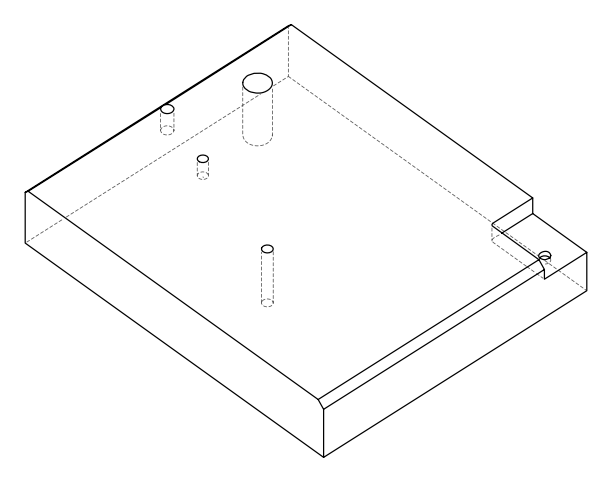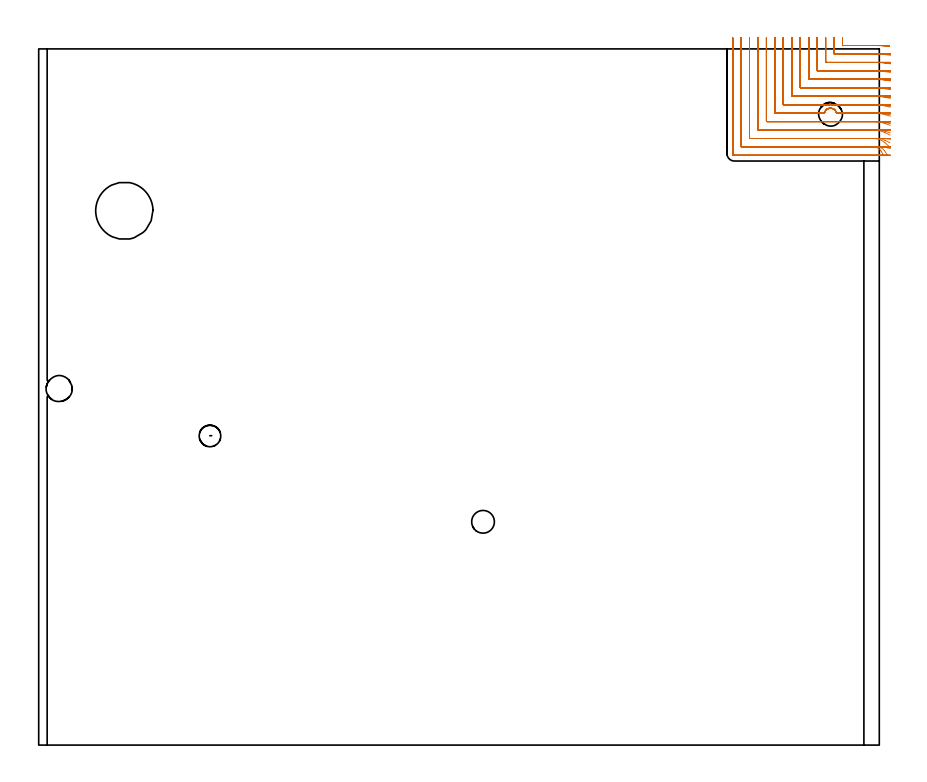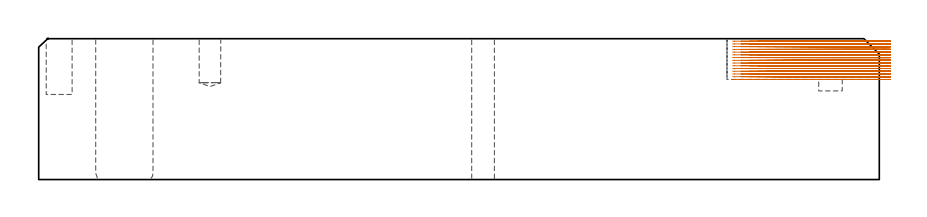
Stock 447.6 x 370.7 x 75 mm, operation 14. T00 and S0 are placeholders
(PLAN: 15 operations, 9 tool changes, 60.7 min)
(1 SPOT_DRILL | STEP1HOLE_1 | NXT0321_9005460120000 | 0.03 min | 1 mm3)
(2 SPOT_DRILL_1 | STEP1POCKET | NXT0321_9005460120000 | 0.03 min | 2349 mm3)
(3 SPOT_DRILL_2 | STEP1POCKET_1 | NXT0321_9005460120000 | 0.03 min | 2 mm3)
(4 SPOT_DRILL_3 | STEP1POCKET_2 | NXT0321_9005460120000 | 0.03 min | 1 mm3)
(5 DRILL_THROUGH_HOLE_INTO_CENTER | STEP1HOLE_1 | NXT0301_042 | 0.32 min | 2935 mm3)
(6 DRILL_TO_ENLARGE_THROUGH_HOLE | STEP1HOLE_1 | NXT0301_092 | 0.32 min | 5653 mm3)
(7 DRILL_BLIND_HOLE_INTO_CENTER | STEP1POCKET | NXT0301_086 | 0.04 min | 567 mm3)
(8 DRILL_BLIND_HOLE_INTO_CENTER_1 | STEP1POCKET_1 | NXT0301_128 | 0.13 min | 3223 mm3)
(9 DRILL_BLIND_HOLE_INTO_CENTER_2 | STEP1POCKET_2 | NXT0301_086 | 0.11 min | 2490 mm3)
(10 MILL_ROUGH_BLIND_HOLE_CONTOUR | STEP1POCKET | NXT0201_013 | Spiral | 0.1 min | 491 mm3)
(11 MILL_ROUGH_BLIND_HOLE_CONTOUR_1 | STEP1POCKET_1 | NXT0201_013 | Spiral | 0.54 min | 1212 mm3)
(12 AREA_MILL | FG_CHAMFER_SURFACE | UGT0205_001 | 7.69 min | 10628 mm3)
(13 AREA_MILL_1 | FG_CHAMFER_SURFACE_1 | UGT0205_001 | 6.1 min | 3746 mm3)
(14 MILL_CORNER_NOTCH_RECTANGULAR | CORNER_NOTCH_RECTANGULAR | UGT0201_014 | Follow Part, ap 1.5, ae 75% | 41.87 min | 102175 mm3)
(15 MILL_THROUGH_HOLE_FROM_SOLID_MATERIAL | STEP1HOLE | NXT0201_007 | Circular | 3.36 min | 54491 mm3)
(TOOL NXT0321_9005460120000 | NC Spot Drill, 142deg, 12mm, Carbide, Uncoated | D12 PA142 FL30 Z2)
(TOOL NXT0301_042 | Carbide Drill 7.1mm [860.1-0710-057A1-MM 2214] | D7.1 PA140 FL85 Z2)
(TOOL NXT0301_092 | Carbide Drill 12.1mm [860.1-1210-061A1-MM 2214] | D12.1 PA140 FL77 Z2)
(TOOL NXT0301_086 | Carbide Drill 11.5mm [860.1-1150-035A1-MM 2214] | D11.5 PA140 FL55 Z2)
(TOOL NXT0301_128 | Carbide Drill 12mm [861.1-1200-036A1-GP GC34] | D12 PA150 FL37.4 Z2)
(TOOL NXT0201_013 | ENDMILL 10mm | D10 FL30 Z4)
(TOOL UGT0205_001 | Chamfer Mill 20 x 3 x 45 deg. | D20 FL50 Z2)
(TOOL UGT0201_014 | End mill 6 mm | D6 FL24 Z4)
(TOOL NXT0201_007 | ENDMILL 25mm [R216.25-25050GCK54P 1620] | D25 R3 FL54 Z5)
(OP 14 MILL_CORNER_NOTCH_RECTANGULAR)
G17 G21 G94 G90
T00 M6
G54
G17 G0 G90 X428. Y376.7 S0 M3
G43 Z85.128 H0
Z73.673
G94 G1 Y373.7 F250.
Y372.796 F500.
G3 X428.296 Y372.5 R0.3
G1 X444.659
G2 X450.175 Y372.239 R58.5
G1 X453.162 Y371.957 F250.
G0 Z85.128
X423.5 Y376.7
Z73.673
G1 Y373.7
Y368.296 F500.
G3 X423.796 Y368. R0.3
G1 X444.659
G2 X450.6 Y367.672 R54.
G1 X453.582 Y367.342 F250.
G0 Z85.128
X419. Y376.7
Z73.673
G1 Y373.7
Y363.796 F500.
G3 X419.296 Y363.5 R0.3
G1 X444.659
G2 X450.6 Y363.142 R49.5
G1 X453.578 Y362.782 F250.
G0 Z85.128
X414.5 Y376.7
Z73.673
G1 Y373.7
Y359.296 F500.
G3 X414.796 Y359. R0.3
G1 X444.659
G2 X450.6 Y358.606 R45.
G1 X453.574 Y358.21 F250.
G0 Z85.128
X410. Y376.7
Z73.673
G1 Y373.7
Y354.796 F500.
G3 X410.296 Y354.5 R0.3
G1 X444.659
G2 X450.6 Y354.062 R40.5
G1 X453.568 Y353.622 F250.
G0 Z85.128
X405.5 Y376.7
Z73.673
G1 Y373.7
Y350.296 F500.
G3 X405.796 Y350. R0.3
G1 X444.659
G2 X450.6 Y349.506 R36.
G1 X453.559 Y349.011 F250.
G0 Z85.128
X401. Y376.7
Z73.673
G1 Y373.7
Y345.797 F500.
G3 X401.297 Y345.5 R0.3
G1 X444.659
G2 X450.6 Y344.935 R31.5
G1 X453.546 Y344.369 F250.
G0 Z85.128
X396.5 Y376.7
Z73.673
G1 Y373.7
Y341.297 F500.
G3 X396.797 Y341. R0.3
G1 X444.659
G2 X450.6 Y340.338 R27.
G1 X453.526 Y339.678 F250.
G0 Z85.128
X392. Y376.7
Z73.673
G1 Y373.7
Y336.797 F500.
G3 X392.297 Y336.5 R0.3
G1 X418.413
X418.42 Y336.536
X418.484 Y336.825
X418.65 Y337.272
X418.904 Y337.699
X419.337 Y338.234
X419.912 Y338.672
X419.938 Y338.69
X420.276 Y338.874
X420.737 Y339.031
X421.308 Y339.143
X421.452 Y339.158
X421.678 Y339.163
X422.108 Y339.103
X422.63 Y338.984
X423.096 Y338.791
X423.217 Y338.719
X423.542 Y338.502
X423.945 Y338.169
X424.261 Y337.751
X424.524 Y337.34
X424.711 Y336.838
X424.782 Y336.5
X444.659
G2 X450.6 Y335.702 R22.5
G1 X453.494 Y334.909 F250.
G0 Z85.128
X387.5 Y376.7
Z73.673
G1 Y373.7
Y332.297 F500.
G3 X387.797 Y332. R0.3
G1 X444.659
G2 X450.6 Y330.991 R18.
G1 X453.432 Y330.001 F250.
G0 Z85.128
X383. Y376.7
Z73.673
G1 Y373.7
Y327.797 F500.
G3 X383.297 Y327.5 R0.3
G1 X444.659
G2 X450.6 Y326.123 R13.5
G1 X453.294 Y324.802 F250.
G0 Z85.128
X378.5 Y376.7
Z73.673
G1 Y373.7
Y323.297 F500.
G3 X378.797 Y323. R0.3
G1 X444.659
G2 X450.6 Y320.761 R9.
G1 X452.854 Y318.78 F250.
G0 Z85.128
X374. Y376.7
Z73.673
G1 Y373.7
Y318.797 F500.
G3 X374.297 Y318.5 R0.3
G1 X444.659
G2 X448.491 Y316.36 R4.5
G1 X450.064 Y313.806 F250.
G0 Z85.128
X369.5 Y376.7
Z73.673
G1 Y373.7
Y314.9 F500.
G3 X370.4 Y314. R0.9
G1 X444.659
X447.659 F250.
G0 Z85.128
X428. Y376.7
Z72.218
G1 Y373.7
Y372.796 F500.
G3 X428.296 Y372.5 R0.3
G1 X446.607
G2 X450.074 Y372.397 R58.5
G1 X453.069 Y372.219 F250.
G0 Z85.128
X423.5 Y376.7
Z72.218
G1 Y373.7
Y368.296 F500.
G3 X423.796 Y368. R0.3
G1 X446.607
G2 X450.6 Y367.852 R54.
G1 X453.592 Y367.63 F250.
G0 Z85.128
X419. Y376.7
Z72.218
G1 Y373.7
Y363.796 F500.
G3 X419.296 Y363.5 R0.3
G1 X446.607
G2 X450.6 Y363.339 R49.5
G1 X453.59 Y363.097 F250.
G0 Z85.128
X414.5 Y376.7
Z72.218
G1 Y373.7
Y359.296 F500.
G3 X414.796 Y359. R0.3
G1 X446.607
G2 X450.6 Y358.822 R45.
G1 X453.588 Y358.556 F250.
G0 Z85.128
X410. Y376.7
Z72.218
G1 Y373.7
Y354.796 F500.
G3 X410.296 Y354.5 R0.3
G1 X446.607
G2 X450.6 Y354.303 R40.5
G1 X453.585 Y354.007 F250.
G0 Z85.128
X405.5 Y376.7
Z72.218
G1 Y373.7
Y350.296 F500.
G3 X405.796 Y350. R0.3
G1 X446.607
G2 X450.6 Y349.778 R36.
G1 X453.581 Y349.445 F250.
G0 Z85.128
X401. Y376.7
Z72.218
G1 Y373.7
Y345.797 F500.
G3 X401.297 Y345.5 R0.3
G1 X446.607
G2 X450.6 Y345.246 R31.5
G1 X453.576 Y344.866 F250.
G0 Z85.128
X396.5 Y376.7
Z72.218
G1 Y373.7
Y341.297 F500.
G3 X396.797 Y341. R0.3
G1 X446.607
G2 X450.6 Y340.703 R27.
G1 X453.567 Y340.259 F250.
G0 Z85.128
X392. Y376.7
Z72.218
G1 Y373.7
Y336.797 F500.
G3 X392.297 Y336.5 R0.3
G1 X418.413
X418.42 Y336.536
X418.484 Y336.825
X418.65 Y337.272
X418.904 Y337.699
X419.337 Y338.234
X419.912 Y338.672
X419.938 Y338.69
X420.276 Y338.874
X420.737 Y339.031
X421.308 Y339.143
X421.452 Y339.158
X421.678 Y339.163
X422.108 Y339.103
X422.63 Y338.984
X423.096 Y338.791
X423.217 Y338.719
X423.542 Y338.502
X423.945 Y338.169
X424.261 Y337.751
X424.524 Y337.34
X424.711 Y336.838
X424.782 Y336.5
X446.607
G2 X450.6 Y336.143 R22.5
G1 X453.552 Y335.61 F250.
G0 Z85.128
X387.5 Y376.7
Z72.218
G1 Y373.7
Y332.297 F500.
G3 X387.797 Y332. R0.3
G1 X446.607
G2 X450.6 Y331.551 R18.
G1 X453.525 Y330.886 F250.
G0 Z85.128
X383. Y376.7
Z72.218
G1 Y373.7
Y327.797 F500.
G3 X383.297 Y327.5 R0.3
G1 X446.607
G2 X450.6 Y326.896 R13.5
G1 X453.466 Y326.008 F250.
G0 Z85.128
X378.5 Y376.7
Z72.218
G1 Y373.7
Y323.297 F500.
G3 X378.797 Y323. R0.3
G1 X446.607
G2 X450.6 Y322.066 R9.
G1 X453.289 Y320.734 F250.
G0 Z85.128
X374. Y376.7
Z72.218
G1 Y373.7
Y318.797 F500.
G3 X374.297 Y318.5 R0.3
G1 X446.607
G2 X450.337 Y316.516 R4.5
G1 X452.015 Y314.029 F250.
G0 Z85.128
X369.5 Y376.7
Z72.218
G1 Y373.7
Y314.9 F500.
G3 X370.4 Y314. R0.9
G1 X446.607
X449.607 F250.
G0 Z85.128
X428. Y376.7
Z70.763
G1 Y373.7
Y372.796 F500.
G3 X428.296 Y372.5 R0.3
G1 X449.546
G2 X450.001 Y372.498 R58.5
G1 X453.001 Y372.475 F250.
G0 Z85.128
X423.5 Y376.7
Z70.763
G1 Y373.7
Y368.296 F500.
G3 X423.796 Y368. R0.3
G1 X449.546
G2 X450.6 Y367.99 R54.
G1 X453.599 Y367.931 F250.
G0 Z85.128
X419. Y376.7
Z70.763
G1 Y373.7
Y363.796 F500.
G3 X419.296 Y363.5 R0.3
G1 X449.546
G2 X450.6 Y363.489 R49.5
G1 X453.599 Y363.425 F250.
G0 Z85.128
X414.5 Y376.7
Z70.763
G1 Y373.7
Y359.296 F500.
G3 X414.796 Y359. R0.3
G1 X449.546
G2 X450.6 Y358.988 R45.
G1 X453.599 Y358.917 F250.
G0 Z85.128
X410. Y376.7
Z70.763
G1 Y373.7
Y354.796 F500.
G3 X410.296 Y354.5 R0.3
G1 X449.546
G2 X450.6 Y354.486 R40.5
G1 X453.599 Y354.408 F250.
G0 Z85.128
X405.5 Y376.7
Z70.763
G1 Y373.7
Y350.296 F500.
G3 X405.796 Y350. R0.3
G1 X449.546
G2 X450.6 Y349.985 R36.
G1 X453.599 Y349.897 F250.
G0 Z85.128
X401. Y376.7
Z70.763
G1 Y373.7
Y345.797 F500.
G3 X401.297 Y345.5 R0.3
G1 X449.546
G2 X450.6 Y345.482 R31.5
G1 X453.598 Y345.382 F250.
G0 Z85.128
X396.5 Y376.7
Z70.763
G1 Y373.7
Y341.297 F500.
G3 X396.797 Y341. R0.3
G1 X449.546
G2 X450.6 Y340.979 R27.
G1 X453.598 Y340.862 F250.
G0 Z85.128
X392. Y376.7
Z70.763
G1 Y373.7
Y336.797 F500.
G3 X392.297 Y336.5 R0.3
G1 X418.414
G2 X418.905 Y337.701 R2.766
G1 X419.336 Y338.233
X419.923 Y338.679
X419.938 Y338.69
X420.276 Y338.874
X420.737 Y339.031
X421.308 Y339.143
X421.45 Y339.158
X421.681 Y339.162
X422.108 Y339.103
X422.63 Y338.984
X423.096 Y338.791
X423.217 Y338.719
X423.542 Y338.502
X423.945 Y338.169
X424.261 Y337.751
X424.524 Y337.34
X424.711 Y336.838
X424.782 Y336.5
X449.546
G2 X450.6 Y336.475 R22.5
G1 X453.597 Y336.335 F250.
G0 Z85.128
X387.5 Y376.7
Z70.763
G1 Y373.7
Y332.297 F500.
G3 X387.797 Y332. R0.3
G1 X449.546
G2 X450.6 Y331.969 R18.
G1 X453.595 Y331.794 F250.
G0 Z85.128
X383. Y376.7
Z70.763
G1 Y373.7
Y327.797 F500.
G3 X383.297 Y327.5 R0.3
G1 X449.546
G2 X450.6 Y327.459 R13.5
G1 X453.591 Y327.225 F250.
G0 Z85.128
X378.5 Y376.7
Z70.763
G1 Y373.7
Y323.297 F500.
G3 X378.797 Y323. R0.3
G1 X449.546
G2 X450.6 Y322.938 R9.
G1 X453.579 Y322.587 F250.
G0 Z85.128
X374. Y376.7
Z70.763
G1 Y373.7
Y318.797 F500.
G3 X374.297 Y318.5 R0.3
G1 X449.546
G2 X450.6 Y318.375 R4.5
G1 X453.517 Y317.672 F250.
G0 Z85.128
X369.5 Y376.7
Z70.763
G1 Y373.7
Y314.9 F500.
G3 X370.4 Y314. R0.9
G1 X449.546
X452.546 F250.
G0 Z85.128
X428. Y376.7
Z69.307
G1 Y373.7
Y372.796 F500.
G3 X428.296 Y372.5 R0.3
G1 X450.
X453. F250.
G0 Z85.128
X423.5 Y376.7
Z69.307
G1 Y373.7
Y368.296 F500.
G3 X423.796 Y368. R0.3
G1 X450.498
X450.6
X453.6 Y367.994 F250.
G0 Z85.128
X419. Y376.7
Z69.307
G1 Y373.7
Y363.796 F500.
G3 X419.296 Y363.5 R0.3
G1 X450.498
X450.6
X453.6 Y363.494 F250.
G0 Z85.128
X414.5 Y376.7
Z69.307
G1 Y373.7
Y359.296 F500.
G3 X414.796 Y359. R0.3
G1 X450.498
X450.6
X453.6 Y358.993 F250.
G0 Z85.128
X410. Y376.7
Z69.307
G1 Y373.7
Y354.796 F500.
G3 X410.296 Y354.5 R0.3
G1 X450.498
X450.6
X453.6 Y354.492 F250.
G0 Z85.128
X405.5 Y376.7
Z69.307
G1 Y373.7
Y350.296 F500.
G3 X405.796 Y350. R0.3
G1 X450.498
X450.6
X453.6 Y349.991 F250.
G0 Z85.128
X401. Y376.7
Z69.307
G1 Y373.7
Y345.797 F500.
G3 X401.297 Y345.5 R0.3
G1 X450.498
X450.6
X453.6 Y345.49 F250.
G0 Z85.128
X396.5 Y376.7
Z69.307
G1 Y373.7
Y341.297 F500.
G3 X396.797 Y341. R0.3
G1 X450.498
X450.6
X453.6 Y340.988 F250.
G0 Z85.128
X392. Y376.7
Z69.307
G1 Y373.7
Y336.797 F500.
G3 X392.297 Y336.5 R0.3
G1 X418.414
G2 X419.031 Y337.856 R2.873
G1 X419.336 Y338.233
X419.923 Y338.679
X419.938 Y338.69
X420.276 Y338.874
X420.737 Y339.031
X421.308 Y339.143
X421.45 Y339.158
X421.681 Y339.162
X422.108 Y339.103
X422.63 Y338.984
X423.096 Y338.791
X423.217 Y338.719
X423.542 Y338.502
X423.945 Y338.169
X424.261 Y337.751
X424.524 Y337.34
X424.711 Y336.838
X424.782 Y336.5
X450.498
X450.6
X453.6 Y336.486 F250.
G0 Z85.128
X387.5 Y376.7
Z69.307
G1 Y373.7
Y332.297 F500.
G3 X387.797 Y332. R0.3
G1 X450.498
X450.6
X453.6 Y331.983 F250.
G0 Z85.128
X383. Y376.7
Z69.307
G1 Y373.7
Y327.797 F500.
G3 X383.297 Y327.5 R0.3
G1 X450.498
X450.6
X453.6 Y327.477 F250.
G0 Z85.128
X378.5 Y376.7
Z69.307
G1 Y373.7
Y323.297 F500.
G3 X378.797 Y323. R0.3
G1 X450.498
X450.6 Y322.999
X453.6 Y322.965 F250.
G0 Z85.128
X374. Y376.7
Z69.307
G1 Y373.7
Y318.797 F500.
G3 X374.297 Y318.5 R0.3
G1 X450.498
X450.6 Y318.499
X453.599 Y318.431 F250.
G0 Z85.128
X369.5 Y376.7
Z69.307
G1 Y373.7
Y314.9 F500.
G3 X370.4 Y314. R0.9
G1 X450.498
X453.498 F250.
G0 Z85.128
X428. Y376.7
Z67.852
G1 Y373.7
Y372.796 F500.
G3 X428.296 Y372.5 R0.3
G1 X450.
X453. F250.
G0 Z85.128
X423.5 Y376.7
Z67.852
G1 Y373.7
Y368.296 F500.
G3 X423.796 Y368. R0.3
G1 X450.6
X453.6 F250.
G0 Z85.128
X419. Y376.7
Z67.852
G1 Y373.7
Y363.796 F500.
G3 X419.296 Y363.5 R0.3
G1 X450.6
X453.6 F250.
G0 Z85.128
X414.5 Y376.7
Z67.852
G1 Y373.7
Y359.296 F500.
G3 X414.796 Y359. R0.3
G1 X450.6
X453.6 F250.
G0 Z85.128
X410. Y376.7
Z67.852
G1 Y373.7
Y354.796 F500.
G3 X410.296 Y354.5 R0.3
G1 X450.6
X453.6 F250.
G0 Z85.128
X405.5 Y376.7
Z67.852
G1 Y373.7
Y350.296 F500.
G3 X405.796 Y350. R0.3
G1 X450.6
X453.6 F250.
G0 Z85.128
X401. Y376.7
Z67.852
G1 Y373.7
Y345.797 F500.
G3 X401.297 Y345.5 R0.3
G1 X450.6
X453.6 F250.
G0 Z85.128
X396.5 Y376.7
Z67.852
G1 Y373.7
Y341.297 F500.
G3 X396.797 Y341. R0.3
G1 X450.6
X453.6 F250.
G0 Z85.128
X392. Y376.7
Z67.852
G1 Y373.7
Y336.797 F500.
G3 X392.297 Y336.5 R0.3
G1 X418.413
X418.42 Y336.536
X418.484 Y336.825
X418.65 Y337.272
X418.904 Y337.699
X419.337 Y338.234
X419.912 Y338.672
X419.938 Y338.69
X420.276 Y338.874
X420.737 Y339.031
X421.308 Y339.143
X421.452 Y339.158
X421.678 Y339.163
X422.108 Y339.103
X422.63 Y338.984
X423.096 Y338.791
X423.217 Y338.719
X423.542 Y338.502
X423.945 Y338.169
X424.261 Y337.751
X424.524 Y337.34
X424.711 Y336.838
X424.782 Y336.5
X450.6
X453.6 F250.
G0 Z85.128
X387.5 Y376.7
Z67.852
G1 Y373.7
Y332.297 F500.
G3 X387.797 Y332. R0.3
G1 X450.6
X453.6 F250.
G0 Z85.128
X383. Y376.7
Z67.852
G1 Y373.7
Y327.797 F500.
G3 X383.297 Y327.5 R0.3
G1 X450.6
X453.6 F250.
G0 Z85.128
X378.5 Y376.7
Z67.852
G1 Y373.7
Y323.297 F500.
G3 X378.797 Y323. R0.3
G1 X450.6
X453.6 F250.
G0 Z85.128
X374. Y376.7
Z67.852
G1 Y373.7
Y318.797 F500.
G3 X374.297 Y318.5 R0.3
G1 X450.6
X453.6 F250.
G0 Z85.128
X369.5 Y376.7
Z67.852
G1 Y373.7
Y314.9 F500.
G3 X370.4 Y314. R0.9
G1 X450.6
X453.6 F250.
G0 Z85.128
X428. Y376.7
Z66.397
G1 Y373.7
Y372.796 F500.
G3 X428.296 Y372.5 R0.3
G1 X450.
X453. F250.
G0 Z85.128
X423.5 Y376.7
Z66.397
G1 Y373.7
Y368.296 F500.
G3 X423.796 Y368. R0.3
G1 X450.6
X453.6 F250.
G0 Z85.128
X419. Y376.7
Z66.397
G1 Y373.7
Y363.796 F500.
G3 X419.296 Y363.5 R0.3
G1 X450.6
X453.6 F250.
G0 Z85.128
X414.5 Y376.7
Z66.397
G1 Y373.7
Y359.296 F500.
G3 X414.796 Y359. R0.3
G1 X450.6
X453.6 F250.
G0 Z85.128
X410. Y376.7
Z66.397
G1 Y373.7
Y354.796 F500.
G3 X410.296 Y354.5 R0.3
G1 X450.6
X453.6 F250.
G0 Z85.128
X405.5 Y376.7
Z66.397
G1 Y373.7
Y350.296 F500.
G3 X405.796 Y350. R0.3
G1 X450.6
X453.6 F250.
G0 Z85.128
X401. Y376.7
Z66.397
G1 Y373.7
Y345.797 F500.
G3 X401.297 Y345.5 R0.3
G1 X450.6
X453.6 F250.
G0 Z85.128
X396.5 Y376.7
Z66.397
G1 Y373.7
Y341.297 F500.
G3 X396.797 Y341. R0.3
G1 X450.6
X453.6 F250.
G0 Z85.128
X392. Y376.7
Z66.397
G1 Y373.7
Y336.797 F500.
G3 X392.297 Y336.5 R0.3
G1 X418.413
X418.42 Y336.536
X418.484 Y336.825
X418.65 Y337.272
X418.904 Y337.699
X419.337 Y338.234
X419.912 Y338.672
X419.938 Y338.69
X420.276 Y338.874
X420.737 Y339.031
X421.308 Y339.143
X421.452 Y339.158
X421.678 Y339.163
X422.108 Y339.103
X422.63 Y338.984
X423.096 Y338.791
X423.217 Y338.719
X423.542 Y338.502
X423.945 Y338.169
X424.261 Y337.751
X424.524 Y337.34
X424.711 Y336.838
X424.782 Y336.5
X450.6
X453.6 F250.
G0 Z85.128
X387.5 Y376.7
Z66.397
G1 Y373.7
Y332.297 F500.
G3 X387.797 Y332. R0.3
G1 X450.6
X453.6 F250.
G0 Z85.128
X383. Y376.7
Z66.397
G1 Y373.7
Y327.797 F500.
G3 X383.297 Y327.5 R0.3
G1 X450.6
X453.6 F250.
G0 Z85.128
X378.5 Y376.7
Z66.397
G1 Y373.7
Y323.297 F500.
G3 X378.797 Y323. R0.3
G1 X450.6
X453.6 F250.
G0 Z85.128
X374. Y376.7
Z66.397
G1 Y373.7
Y318.797 F500.
G3 X374.297 Y318.5 R0.3
G1 X450.6
X453.6 F250.
G0 Z85.128
X369.5 Y376.7
Z66.397
G1 Y373.7
Y314.9 F500.
G3 X370.4 Y314. R0.9
G1 X450.6
X453.6 F250.
G0 Z85.128
X428. Y376.7
Z64.942
G1 Y373.7
Y372.796 F500.
G3 X428.296 Y372.5 R0.3
G1 X450.
X453. F250.
G0 Z85.128
X423.5 Y376.7
Z64.942
G1 Y373.7
Y368.296 F500.
G3 X423.796 Y368. R0.3
G1 X450.6
X453.6 F250.
G0 Z85.128
X419. Y376.7
Z64.942
G1 Y373.7
Y363.796 F500.
G3 X419.296 Y363.5 R0.3
G1 X450.6
X453.6 F250.
G0 Z85.128
X414.5 Y376.7
Z64.942
G1 Y373.7
Y359.296 F500.
G3 X414.796 Y359. R0.3
G1 X450.6
X453.6 F250.
G0 Z85.128
X410. Y376.7
Z64.942
G1 Y373.7
Y354.796 F500.
G3 X410.296 Y354.5 R0.3
G1 X450.6
X453.6 F250.
G0 Z85.128
X405.5 Y376.7
Z64.942
G1 Y373.7
Y350.296 F500.
G3 X405.796 Y350. R0.3
G1 X450.6
X453.6 F250.
G0 Z85.128
X401. Y376.7
Z64.942
G1 Y373.7
Y345.797 F500.
G3 X401.297 Y345.5 R0.3
G1 X450.6
X453.6 F250.
G0 Z85.128
X396.5 Y376.7
Z64.942
G1 Y373.7
Y341.297 F500.
G3 X396.797 Y341. R0.3
G1 X450.6
X453.6 F250.
G0 Z85.128
X392. Y376.7
Z64.942
G1 Y373.7
Y336.797 F500.
G3 X392.297 Y336.5 R0.3
G1 X418.413
X418.42 Y336.536
X418.484 Y336.825
X418.65 Y337.272
X418.904 Y337.699
X419.337 Y338.234
X419.912 Y338.672
X419.938 Y338.69
X420.276 Y338.874
X420.737 Y339.031
X421.308 Y339.143
X421.452 Y339.158
X421.678 Y339.163
X422.108 Y339.103
X422.63 Y338.984
X423.096 Y338.791
X423.217 Y338.719
X423.542 Y338.502
X423.945 Y338.169
X424.261 Y337.751
X424.524 Y337.34
X424.711 Y336.838
X424.782 Y336.5
X450.6
X453.6 F250.
G0 Z85.128
X387.5 Y376.7
Z64.942
G1 Y373.7
Y332.297 F500.
G3 X387.797 Y332. R0.3
G1 X450.6
X453.6 F250.
G0 Z85.128
X383. Y376.7
Z64.942
G1 Y373.7
Y327.797 F500.
G3 X383.297 Y327.5 R0.3
G1 X450.6
X453.6 F250.
G0 Z85.128
X378.5 Y376.7
Z64.942
G1 Y373.7
Y323.297 F500.
G3 X378.797 Y323. R0.3
G1 X450.6
X453.6 F250.
G0 Z85.128
X374. Y376.7
Z64.942
G1 Y373.7
Y318.797 F500.
G3 X374.297 Y318.5 R0.3
G1 X450.6
X453.6 F250.
G0 Z85.128
X369.5 Y376.7
Z64.942
G1 Y373.7
Y314.9 F500.
G3 X370.4 Y314. R0.9
G1 X450.6
X453.6 F250.
G0 Z85.128
X428. Y376.7
Z63.487
G1 Y373.7
Y372.796 F500.
G3 X428.296 Y372.5 R0.3
G1 X450.
X453. F250.
G0 Z85.128
X423.5 Y376.7
Z63.487
G1 Y373.7
Y368.296 F500.
G3 X423.796 Y368. R0.3
G1 X450.6
X453.6 F250.
G0 Z85.128
X419. Y376.7
Z63.487
G1 Y373.7
Y363.796 F500.
G3 X419.296 Y363.5 R0.3
G1 X450.6
X453.6 F250.
G0 Z85.128
X414.5 Y376.7
Z63.487
G1 Y373.7
Y359.296 F500.
G3 X414.796 Y359. R0.3
G1 X450.6
X453.6 F250.
G0 Z85.128
X410. Y376.7
Z63.487
G1 Y373.7
Y354.796 F500.
G3 X410.296 Y354.5 R0.3
G1 X450.6
X453.6 F250.
G0 Z85.128
X405.5 Y376.7
Z63.487
G1 Y373.7
Y350.296 F500.
G3 X405.796 Y350. R0.3
G1 X450.6
X453.6 F250.
G0 Z85.128
X401. Y376.7
Z63.487
G1 Y373.7
Y345.797 F500.
G3 X401.297 Y345.5 R0.3
G1 X450.6
X453.6 F250.
G0 Z85.128
X396.5 Y376.7
Z63.487
G1 Y373.7
Y341.297 F500.
G3 X396.797 Y341. R0.3
G1 X450.6
X453.6 F250.
G0 Z85.128
X392. Y376.7
Z63.487
G1 Y373.7
Y336.797 F500.
G3 X392.297 Y336.5 R0.3
G1 X418.413
X418.42 Y336.536
X418.484 Y336.825
X418.65 Y337.272
X418.904 Y337.699
X419.337 Y338.234
X419.912 Y338.672
X419.938 Y338.69
X420.276 Y338.874
X420.737 Y339.031
X421.308 Y339.143
X421.452 Y339.158
X421.678 Y339.163
X422.108 Y339.103
X422.63 Y338.984
X423.096 Y338.791
X423.217 Y338.719
X423.542 Y338.502
X423.945 Y338.169
X424.261 Y337.751
X424.524 Y337.34
X424.711 Y336.838
X424.782 Y336.5
X450.6
X453.6 F250.
G0 Z85.128
X387.5 Y376.7
Z63.487
G1 Y373.7
Y332.297 F500.
G3 X387.797 Y332. R0.3
G1 X450.6
X453.6 F250.
G0 Z85.128
X383. Y376.7
Z63.487
G1 Y373.7
Y327.797 F500.
G3 X383.297 Y327.5 R0.3
G1 X450.6
X453.6 F250.
G0 Z85.128
X378.5 Y376.7
Z63.487
G1 Y373.7
Y323.297 F500.
G3 X378.797 Y323. R0.3
G1 X450.6
X453.6 F250.
G0 Z85.128
X374. Y376.7
Z63.487
G1 Y373.7
Y318.797 F500.
G3 X374.297 Y318.5 R0.3
G1 X450.6
X453.6 F250.
G0 Z85.128
X369.5 Y376.7
Z63.487
G1 Y373.7
Y314.9 F500.
G3 X370.4 Y314. R0.9
G1 X450.6
X453.6 F250.
G0 Z85.128
X428. Y376.7
Z62.031
G1 Y373.7
Y372.796 F500.
G3 X428.296 Y372.5 R0.3
G1 X450.
X453. F250.
G0 Z85.128
X423.5 Y376.7
Z62.031
G1 Y373.7
Y368.296 F500.
G3 X423.796 Y368. R0.3
G1 X450.6
X453.6 F250.
G0 Z85.128
X419. Y376.7
Z62.031
G1 Y373.7
Y363.796 F500.
G3 X419.296 Y363.5 R0.3
G1 X450.6
X453.6 F250.
G0 Z85.128
X414.5 Y376.7
Z62.031
G1 Y373.7
Y359.296 F500.
G3 X414.796 Y359. R0.3
G1 X450.6
X453.6 F250.
G0 Z85.128
X410. Y376.7
Z62.031
G1 Y373.7
Y354.796 F500.
G3 X410.296 Y354.5 R0.3
G1 X450.6
X453.6 F250.
G0 Z85.128
X405.5 Y376.7
Z62.031
G1 Y373.7
Y350.296 F500.
G3 X405.796 Y350. R0.3
G1 X450.6
X453.6 F250.
G0 Z85.128
X401. Y376.7
Z62.031
G1 Y373.7
Y345.797 F500.
G3 X401.297 Y345.5 R0.3
G1 X450.6
X453.6 F250.
G0 Z85.128
X396.5 Y376.7
Z62.031
G1 Y373.7
Y341.297 F500.
G3 X396.797 Y341. R0.3
G1 X450.6
X453.6 F250.
G0 Z85.128
X392. Y376.7
Z62.031
G1 Y373.7
Y336.797 F500.
G3 X392.297 Y336.5 R0.3
G1 X418.413
X418.42 Y336.536
X418.484 Y336.825
X418.65 Y337.272
X418.904 Y337.699
X419.337 Y338.234
X419.912 Y338.672
X419.938 Y338.69
X420.276 Y338.874
X420.737 Y339.031
X421.308 Y339.143
X421.452 Y339.158
X421.678 Y339.163
X422.108 Y339.103
X422.63 Y338.984
X423.096 Y338.791
X423.217 Y338.719
X423.542 Y338.502
X423.945 Y338.169
X424.261 Y337.751
X424.524 Y337.34
X424.711 Y336.838
X424.782 Y336.5
X450.6
X453.6 F250.
G0 Z85.128
X387.5 Y376.7
Z62.031
G1 Y373.7
Y332.297 F500.
G3 X387.797 Y332. R0.3
G1 X450.6
X453.6 F250.
G0 Z85.128
X383. Y376.7
Z62.031
G1 Y373.7
Y327.797 F500.
G3 X383.297 Y327.5 R0.3
G1 X450.6
X453.6 F250.
G0 Z85.128
X378.5 Y376.7
Z62.031
G1 Y373.7
Y323.297 F500.
G3 X378.797 Y323. R0.3
G1 X450.6
X453.6 F250.
G0 Z85.128
X374. Y376.7
Z62.031
G1 Y373.7
Y318.797 F500.
G3 X374.297 Y318.5 R0.3
G1 X450.6
X453.6 F250.
G0 Z85.128
X369.5 Y376.7
Z62.031
G1 Y373.7
Y314.9 F500.
G3 X370.4 Y314. R0.9
G1 X450.6
X453.6 F250.
G0 Z85.128
X428. Y376.7
Z60.576
G1 Y373.7
Y372.796 F500.
G3 X428.296 Y372.5 R0.3
G1 X450.
X453. F250.
G0 Z85.128
X423.5 Y376.7
Z60.576
G1 Y373.7
Y368.296 F500.
G3 X423.796 Y368. R0.3
G1 X450.6
X453.6 F250.
G0 Z85.128
X419. Y376.7
Z60.576
G1 Y373.7
Y363.796 F500.
G3 X419.296 Y363.5 R0.3
G1 X450.6
X453.6 F250.
G0 Z85.128
X414.5 Y376.7
Z60.576
G1 Y373.7
Y359.296 F500.
G3 X414.796 Y359. R0.3
G1 X450.6
X453.6 F250.
G0 Z85.128
X410. Y376.7
Z60.576
G1 Y373.7
Y354.796 F500.
G3 X410.296 Y354.5 R0.3
G1 X450.6
X453.6 F250.
G0 Z85.128
X405.5 Y376.7
Z60.576
G1 Y373.7
Y350.296 F500.
G3 X405.796 Y350. R0.3
G1 X450.6
X453.6 F250.
G0 Z85.128
X401. Y376.7
Z60.576
G1 Y373.7
Y345.797 F500.
G3 X401.297 Y345.5 R0.3
G1 X450.6
X453.6 F250.
G0 Z85.128
X396.5 Y376.7
Z60.576
G1 Y373.7
Y341.297 F500.
G3 X396.797 Y341. R0.3
G1 X450.6
X453.6 F250.
G0 Z85.128
X392. Y376.7
Z60.576
G1 Y373.7
Y336.797 F500.
G3 X392.297 Y336.5 R0.3
G1 X418.413
X418.42 Y336.536
X418.484 Y336.825
X418.65 Y337.272
X418.904 Y337.699
X419.337 Y338.234
X419.912 Y338.672
X419.938 Y338.69
X420.276 Y338.874
X420.737 Y339.031
X421.308 Y339.143
X421.452 Y339.158
X421.678 Y339.163
X422.108 Y339.103
X422.63 Y338.984
X423.096 Y338.791
X423.217 Y338.719
X423.542 Y338.502
X423.945 Y338.169
X424.261 Y337.751
X424.524 Y337.34
X424.711 Y336.838
X424.782 Y336.5
X450.6
X453.6 F250.
G0 Z85.128
X387.5 Y376.7
Z60.576
G1 Y373.7
Y332.297 F500.
G3 X387.797 Y332. R0.3
G1 X450.6
X453.6 F250.
G0 Z85.128
X383. Y376.7
Z60.576
G1 Y373.7
Y327.797 F500.
G3 X383.297 Y327.5 R0.3
G1 X450.6
X453.6 F250.
G0 Z85.128
X378.5 Y376.7
Z60.576
G1 Y373.7
Y323.297 F500.
G3 X378.797 Y323. R0.3
G1 X450.6
X453.6 F250.
G0 Z85.128
X374. Y376.7
Z60.576
G1 Y373.7
Y318.797 F500.
G3 X374.297 Y318.5 R0.3
G1 X450.6
X453.6 F250.
G0 Z85.128
X369.5 Y376.7
Z60.576
G1 Y373.7
Y314.9 F500.
G3 X370.4 Y314. R0.9
G1 X450.6
X453.6 F250.
G0 Z85.128
X428. Y376.7
Z59.121
G1 Y373.7
Y372.796 F500.
G3 X428.296 Y372.5 R0.3
G1 X450.
X453. F250.
G0 Z85.128
X423.5 Y376.7
Z59.121
G1 Y373.7
Y368.296 F500.
G3 X423.796 Y368. R0.3
G1 X450.6
X453.6 F250.
G0 Z85.128
X419. Y376.7
Z59.121
G1 Y373.7
Y363.796 F500.
G3 X419.296 Y363.5 R0.3
G1 X450.6
X453.6 F250.
G0 Z85.128
X414.5 Y376.7
Z59.121
G1 Y373.7
Y359.296 F500.
G3 X414.796 Y359. R0.3
G1 X450.6
X453.6 F250.
G0 Z85.128
X410. Y376.7
Z59.121
G1 Y373.7
Y354.796 F500.
G3 X410.296 Y354.5 R0.3
G1 X450.6
X453.6 F250.
G0 Z85.128
X405.5 Y376.7
Z59.121
G1 Y373.7
Y350.296 F500.
G3 X405.796 Y350. R0.3
G1 X450.6
X453.6 F250.
G0 Z85.128
X401. Y376.7
Z59.121
G1 Y373.7
Y345.797 F500.
G3 X401.297 Y345.5 R0.3
G1 X450.6
X453.6 F250.
G0 Z85.128
X396.5 Y376.7
Z59.121
G1 Y373.7
Y341.297 F500.
G3 X396.797 Y341. R0.3
G1 X450.6
X453.6 F250.
G0 Z85.128
X392. Y376.7
Z59.121
G1 Y373.7
Y336.797 F500.
G3 X392.297 Y336.5 R0.3
G1 X418.413
X418.42 Y336.536
X418.484 Y336.825
X418.65 Y337.272
X418.904 Y337.699
X419.337 Y338.234
X419.912 Y338.672
X419.938 Y338.69
X420.276 Y338.874
X420.737 Y339.031
X421.308 Y339.143
X421.452 Y339.158
X421.678 Y339.163
X422.108 Y339.103
X422.63 Y338.984
X423.096 Y338.791
X423.217 Y338.719
X423.542 Y338.502
X423.945 Y338.169
X424.261 Y337.751
X424.524 Y337.34
X424.711 Y336.838
X424.782 Y336.5
X450.6
X453.6 F250.
G0 Z85.128
X387.5 Y376.7
Z59.121
G1 Y373.7
Y332.297 F500.
G3 X387.797 Y332. R0.3
G1 X450.6
X453.6 F250.
G0 Z85.128
X383. Y376.7
Z59.121
G1 Y373.7
Y327.797 F500.
G3 X383.297 Y327.5 R0.3
G1 X450.6
X453.6 F250.
G0 Z85.128
X378.5 Y376.7
Z59.121
G1 Y373.7
Y323.297 F500.
G3 X378.797 Y323. R0.3
G1 X450.6
X453.6 F250.
G0 Z85.128
X374. Y376.7
Z59.121
G1 Y373.7
Y318.797 F500.
G3 X374.297 Y318.5 R0.3
G1 X450.6
X453.6 F250.
G0 Z85.128
X369.5 Y376.7
Z59.121
G1 Y373.7
Y314.9 F500.
G3 X370.4 Y314. R0.9
G1 X450.6
X453.6 F250.
G0 Z85.128
X428. Y376.7
Z57.666
G1 Y373.7
Y372.796 F500.
G3 X428.296 Y372.5 R0.3
G1 X450.
X453. F250.
G0 Z85.128
X423.5 Y376.7
Z57.666
G1 Y373.7
Y368.296 F500.
G3 X423.796 Y368. R0.3
G1 X450.6
X453.6 F250.
G0 Z85.128
X419. Y376.7
Z57.666
G1 Y373.7
Y363.796 F500.
G3 X419.296 Y363.5 R0.3
G1 X450.6
X453.6 F250.
G0 Z85.128
X414.5 Y376.7
Z57.666
G1 Y373.7
Y359.296 F500.
G3 X414.796 Y359. R0.3
G1 X450.6
X453.6 F250.
G0 Z85.128
X410. Y376.7
Z57.666
G1 Y373.7
Y354.796 F500.
G3 X410.296 Y354.5 R0.3
G1 X450.6
X453.6 F250.
G0 Z85.128
X405.5 Y376.7
Z57.666
G1 Y373.7
Y350.296 F500.
G3 X405.796 Y350. R0.3
G1 X450.6
X453.6 F250.
G0 Z85.128
X401. Y376.7
Z57.666
G1 Y373.7
Y345.797 F500.
G3 X401.297 Y345.5 R0.3
G1 X450.6
X453.6 F250.
G0 Z85.128
X396.5 Y376.7
Z57.666
G1 Y373.7
Y341.297 F500.
G3 X396.797 Y341. R0.3
G1 X450.6
X453.6 F250.
G0 Z85.128
X392. Y376.7
Z57.666
G1 Y373.7
Y336.797 F500.
G3 X392.297 Y336.5 R0.3
G1 X418.413
X418.42 Y336.536
X418.484 Y336.825
X418.65 Y337.272
X418.903 Y337.698
X419.338 Y338.235
X419.912 Y338.672
X419.938 Y338.69
X420.276 Y338.874
X420.737 Y339.031
X421.308 Y339.143
X421.452 Y339.158
X421.678 Y339.163
X422.108 Y339.103
X422.63 Y338.984
X423.096 Y338.791
X423.217 Y338.719
X423.542 Y338.502
X423.945 Y338.169
X424.261 Y337.751
X424.524 Y337.34
X424.711 Y336.838
X424.782 Y336.5
X450.6
X453.6 F250.
G0 Z85.128
X387.5 Y376.7
Z57.666
G1 Y373.7
Y332.297 F500.
G3 X387.797 Y332. R0.3
G1 X450.6
X453.6 F250.
G0 Z85.128
X383. Y376.7
Z57.666
G1 Y373.7
Y327.797 F500.
G3 X383.297 Y327.5 R0.3
G1 X450.6
X453.6 F250.
G0 Z85.128
X378.5 Y376.7
Z57.666
G1 Y373.7
Y323.297 F500.
G3 X378.797 Y323. R0.3
G1 X450.6
X453.6 F250.
G0 Z85.128
X374. Y376.7
Z57.666
G1 Y373.7
Y318.797 F500.
G3 X374.297 Y318.5 R0.3
G1 X450.6
X453.6 F250.
G0 Z85.128
X369.5 Y376.7
Z57.666
G1 Y373.7
Y314.9 F500.
G3 X370.4 Y314. R0.9
G1 X450.6
X453.6 F250.
G0 Z85.128
X428. Y376.7
Z56.21
G1 Y373.7
Y372.796 F500.
G3 X428.296 Y372.5 R0.3
G1 X450.
X453. F250.
G0 Z85.128
X423.5 Y376.7
Z56.21
G1 Y373.7
Y368.296 F500.
G3 X423.796 Y368. R0.3
G1 X450.6
X453.6 F250.
G0 Z85.128
X419. Y376.7
Z56.21
G1 Y373.7
Y363.796 F500.
G3 X419.296 Y363.5 R0.3
G1 X450.6
X453.6 F250.
G0 Z85.128
X414.5 Y376.7
Z56.21
G1 Y373.7
Y359.296 F500.
G3 X414.796 Y359. R0.3
G1 X450.6
X453.6 F250.
G0 Z85.128
X410. Y376.7
Z56.21
G1 Y373.7
Y354.796 F500.
G3 X410.296 Y354.5 R0.3
G1 X450.6
X453.6 F250.
G0 Z85.128
X405.5 Y376.7
Z56.21
G1 Y373.7
Y350.296 F500.
G3 X405.796 Y350. R0.3
G1 X450.6
X453.6 F250.
G0 Z85.128
X401. Y376.7
Z56.21
G1 Y373.7
Y345.797 F500.
G3 X401.297 Y345.5 R0.3
G1 X450.6
X453.6 F250.
G0 Z85.128
X396.5 Y376.7
Z56.21
G1 Y373.7
Y341.297 F500.
G3 X396.797 Y341. R0.3
G1 X450.6
X453.6 F250.
G0 Z85.128
X392. Y376.7
Z56.21
G1 Y373.7
Y336.797 F500.
G3 X392.297 Y336.5 R0.3
G1 X418.413
X418.42 Y336.536
X418.484 Y336.825
X418.65 Y337.272
X418.903 Y337.698
X419.338 Y338.235
X419.912 Y338.672
X419.938 Y338.69
X420.276 Y338.874
X420.737 Y339.031
X421.308 Y339.143
X421.452 Y339.158
X421.678 Y339.163
X422.108 Y339.103
X422.63 Y338.984
X423.096 Y338.791
X423.217 Y338.719
X423.542 Y338.502
X423.945 Y338.169
X424.261 Y337.751
X424.524 Y337.34
X424.711 Y336.838
X424.782 Y336.5
X450.6
X453.6 F250.
G0 Z85.128
X387.5 Y376.7
Z56.21
G1 Y373.7
Y332.297 F500.
G3 X387.797 Y332. R0.3
G1 X450.6
X453.6 F250.
G0 Z85.128
X383. Y376.7
Z56.21
G1 Y373.7
Y327.797 F500.
G3 X383.297 Y327.5 R0.3
G1 X450.6
X453.6 F250.
G0 Z85.128
X378.5 Y376.7
Z56.21
G1 Y373.7
Y323.297 F500.
G3 X378.797 Y323. R0.3
G1 X450.6
X453.6 F250.
G0 Z85.128
X374. Y376.7
Z56.21
G1 Y373.7
Y318.797 F500.
G3 X374.297 Y318.5 R0.3
G1 X450.6
X453.6 F250.
G0 Z85.128
X369.5 Y376.7
Z56.21
G1 Y373.7
Y314.9 F500.
G3 X370.4 Y314. R0.9
G1 X450.6
X453.6 F250.
G0 Z85.128
X428. Y376.7
Z54.755
G1 Y373.7
Y372.796 F500.
G3 X428.296 Y372.5 R0.3
G1 X450.
X453. F250.
G0 Z85.128
X423.5 Y376.7
Z54.755
G1 Y373.7
Y368.296 F500.
G3 X423.796 Y368. R0.3
G1 X450.6
X453.6 F250.
G0 Z85.128
X419. Y376.7
Z54.755
G1 Y373.7
Y363.796 F500.
G3 X419.296 Y363.5 R0.3
G1 X450.6
X453.6 F250.
G0 Z85.128
X414.5 Y376.7
Z54.755
G1 Y373.7
Y359.296 F500.
G3 X414.796 Y359. R0.3
G1 X450.6
X453.6 F250.
G0 Z85.128
X410. Y376.7
Z54.755
G1 Y373.7
Y354.796 F500.
G3 X410.296 Y354.5 R0.3
G1 X450.6
X453.6 F250.
G0 Z85.128
X405.5 Y376.7
Z54.755
G1 Y373.7
Y350.296 F500.
G3 X405.796 Y350. R0.3
G1 X450.6
X453.6 F250.
G0 Z85.128
X401. Y376.7
Z54.755
G1 Y373.7
Y345.797 F500.
G3 X401.297 Y345.5 R0.3
G1 X450.6
X453.6 F250.
G0 Z85.128
X396.5 Y376.7
Z54.755
G1 Y373.7
Y341.297 F500.
G3 X396.797 Y341. R0.3
G1 X450.6
X453.6 F250.
G0 Z85.128
X392. Y376.7
Z54.755
G1 Y373.7
Y336.797 F500.
G3 X392.297 Y336.5 R0.3
G1 X418.413
X418.42 Y336.536
X418.484 Y336.825
X418.65 Y337.272
X418.904 Y337.699
X419.337 Y338.234
X419.912 Y338.672
X419.938 Y338.69
X420.276 Y338.874
X420.737 Y339.031
X421.308 Y339.143
X421.452 Y339.158
X421.678 Y339.163
X422.108 Y339.103
X422.63 Y338.984
X423.096 Y338.791
X423.217 Y338.719
X423.542 Y338.502
X423.945 Y338.169
X424.261 Y337.751
X424.524 Y337.34
X424.711 Y336.838
X424.782 Y336.5
X450.6
X453.6 F250.
G0 Z85.128
X387.5 Y376.7
Z54.755
G1 Y373.7
Y332.297 F500.
G3 X387.797 Y332. R0.3
G1 X450.6
X453.6 F250.
G0 Z85.128
X383. Y376.7
Z54.755
G1 Y373.7
Y327.797 F500.
G3 X383.297 Y327.5 R0.3
G1 X450.6
X453.6 F250.
G0 Z85.128
X378.5 Y376.7
Z54.755
G1 Y373.7
Y323.297 F500.
G3 X378.797 Y323. R0.3
G1 X450.6
X453.6 F250.
G0 Z85.128
X374. Y376.7
Z54.755
G1 Y373.7
Y318.797 F500.
G3 X374.297 Y318.5 R0.3
G1 X450.6
X453.6 F250.
G0 Z85.128
X369.5 Y376.7
Z54.755
G1 Y373.7
Y314.9 F500.
G3 X370.4 Y314. R0.9
G1 X450.6
X453.6 F250.
G0 Z85.128
X428. Y376.7
Z53.3
G1 Y373.7
Y372.796 F500.
G3 X428.296 Y372.5 R0.3
G1 X450.
X453. F250.
G0 Z85.128
X423.5 Y376.7
Z53.3
G1 Y373.7
Y368.296 F500.
G3 X423.796 Y368. R0.3
G1 X450.6
X453.6 F250.
G0 Z85.128
X419. Y376.7
Z53.3
G1 Y373.7
Y363.796 F500.
G3 X419.296 Y363.5 R0.3
G1 X450.6
X453.6 F250.
G0 Z85.128
X414.5 Y376.7
Z53.3
G1 Y373.7
Y359.296 F500.
G3 X414.796 Y359. R0.3
G1 X450.6
X453.6 F250.
G0 Z85.128
X410. Y376.7
Z53.3
G1 Y373.7
Y354.796 F500.
G3 X410.296 Y354.5 R0.3
G1 X450.6
X453.6 F250.
G0 Z85.128
X405.5 Y376.7
Z53.3
G1 Y373.7
Y350.296 F500.
G3 X405.796 Y350. R0.3
G1 X450.6
X453.6 F250.
G0 Z85.128
X401. Y376.7
Z53.3
G1 Y373.7
Y345.797 F500.
G3 X401.297 Y345.5 R0.3
G1 X450.6
X453.6 F250.
G0 Z85.128
X396.5 Y376.7
Z53.3
G1 Y373.7
Y341.297 F500.
G3 X396.797 Y341. R0.3
G1 X450.6
X453.6 F250.
G0 Z85.128
X392. Y376.7
Z53.3
G1 Y373.7
Y336.797 F500.
G3 X392.297 Y336.5 R0.3
G1 X418.413
X418.42 Y336.536
X418.484 Y336.825
X418.65 Y337.272
X418.904 Y337.699
X419.337 Y338.234
X419.912 Y338.672
X419.938 Y338.69
X420.276 Y338.874
X420.737 Y339.031
X421.308 Y339.143
X421.452 Y339.158
X421.678 Y339.163
X422.108 Y339.103
X422.63 Y338.984
X423.096 Y338.791
X423.217 Y338.719
X423.542 Y338.502
X423.945 Y338.169
X424.261 Y337.751
X424.524 Y337.34
X424.711 Y336.838
X424.782 Y336.5
X450.6
X453.6 F250.
G0 Z85.128
X387.5 Y376.7
Z53.3
G1 Y373.7
Y332.297 F500.
G3 X387.797 Y332. R0.3
G1 X450.6
X453.6 F250.
G0 Z85.128
X383. Y376.7
Z53.3
G1 Y373.7
Y327.797 F500.
G3 X383.297 Y327.5 R0.3
G1 X450.6
X453.6 F250.
G0 Z85.128
X378.5 Y376.7
Z53.3
G1 Y373.7
Y323.297 F500.
G3 X378.797 Y323. R0.3
G1 X450.6
X453.6 F250.
G0 Z85.128
X374. Y376.7
Z53.3
G1 Y373.7
Y318.797 F500.
G3 X374.297 Y318.5 R0.3
G1 X450.6
X453.6 F250.
G0 Z85.128
X369.5 Y376.7
Z53.3
G1 Y373.7
Y314.9 F500.
G3 X370.4 Y314. R0.9
G1 X450.6
X453.6 F250.
G0 Z85.128
M5
M2
